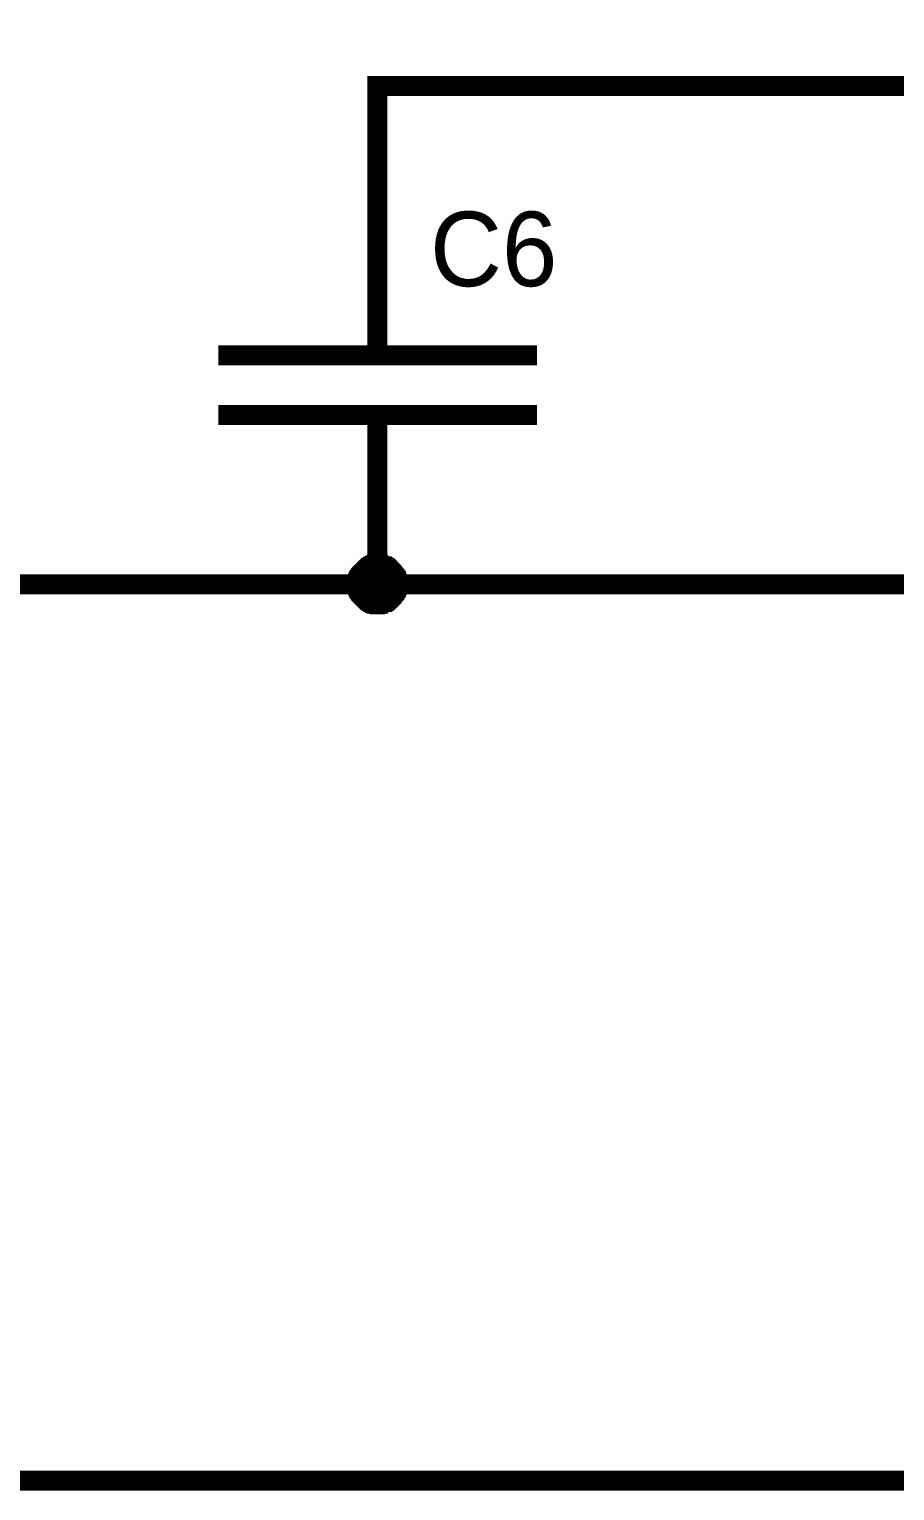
# Model space of a CAD drawing. Header units: millimetres. Extents: x 2.64 to 11.44, y 2.16 to 8.68.
# Drawn here: x 5.399 to 5.907, y 2.215 to 3.072 of the extents above; entities that cross this region are included whole.
import ezdxf

# ---------------------------------------------------------------- set-up
doc = ezdxf.new("R2010")
doc.units = ezdxf.units.MM
doc.header["$MEASUREMENT"] = 0
doc.layers.add('Sheet', color=255, linetype='Continuous')

msp = doc.modelspace()

# ---------------------------------------------------------------- linework, layer by layer
at = {"layer": 'Sheet', "const_width": 0.0118}
for points in [[(5.60321, 2.98015), (5.60321, 3.03889), (6.12868, 3.03889), (6.12868, 3.15545)], [(5.60321, 2.88089), (5.60321, 2.98015)], [(5.50994, 2.88089), (5.69693, 2.88089)], [(3.85164, 2.22066), (4.31887, 2.22066), (6.12868, 2.22066), (7.53039, 2.22066), (7.53039, 2.86359)], [(5.50994, 2.84583), (5.69693, 2.84583)], [(5.60321, 2.84583), (5.60321, 2.74656)], [(5.59138, 2.74656), (5.59138, 2.74702), (5.59138, 2.74793), (5.59138, 2.74839), (5.59183, 2.74884), (5.59183, 2.7493), (5.59183, 2.75021), (5.59229, 2.75066), (5.59229, 2.75112), (5.59274, 2.75157), (5.59274, 2.75203), (5.5932, 2.75248), (5.59365, 2.75294), (5.59365, 2.75339), (5.59411, 2.75385), (5.59456, 2.75431), (5.59502, 2.75476), (5.59547, 2.75522), (5.59593, 2.75567), (5.59638, 2.75613), (5.59684, 2.75613), (5.59729, 2.75658), (5.59775, 2.75704), (5.5982, 2.75704), (5.59866, 2.75749), (5.59911, 2.75749), (5.59957, 2.75795), (5.60048, 2.75795), (5.60093, 2.75795), (5.60139, 2.7584), (5.60184, 2.7584), (5.60275, 2.7584), (5.60321, 2.7584)], [(5.59138, 2.74656), (5.59138, 2.74702), (5.59138, 2.74793), (5.59138, 2.74839), (5.59183, 2.74884), (5.59183, 2.7493), (5.59183, 2.75021), (5.59229, 2.75066), (5.59229, 2.75112), (5.59274, 2.75157), (5.59274, 2.75203), (5.5932, 2.75248), (5.59365, 2.75294), (5.59365, 2.75339), (5.59411, 2.75385), (5.59456, 2.75431), (5.59502, 2.75476), (5.59547, 2.75522), (5.59593, 2.75567), (5.59638, 2.75613), (5.59684, 2.75613), (5.59729, 2.75658), (5.59775, 2.75704), (5.5982, 2.75704), (5.59866, 2.75749), (5.59911, 2.75749), (5.59957, 2.75795), (5.60048, 2.75795), (5.60093, 2.75795), (5.60139, 2.7584), (5.60184, 2.7584), (5.60275, 2.7584), (5.60321, 2.7584)], [(5.59138, 2.74656), (5.59138, 2.74702), (5.59138, 2.74793), (5.59138, 2.74839), (5.59183, 2.74884), (5.59183, 2.7493), (5.59183, 2.75021), (5.59229, 2.75066), (5.59229, 2.75112), (5.59274, 2.75157), (5.59274, 2.75203), (5.5932, 2.75248), (5.59365, 2.75294), (5.59365, 2.75339), (5.59411, 2.75385), (5.59456, 2.75431), (5.59502, 2.75476), (5.59547, 2.75522), (5.59593, 2.75567), (5.59638, 2.75613), (5.59684, 2.75613), (5.59729, 2.75658), (5.59775, 2.75704), (5.5982, 2.75704), (5.59866, 2.75749), (5.59911, 2.75749), (5.59957, 2.75795), (5.60048, 2.75795), (5.60093, 2.75795), (5.60139, 2.7584), (5.60184, 2.7584), (5.60275, 2.7584), (5.60321, 2.7584)], [(5.59138, 2.74656), (5.59138, 2.74702), (5.59138, 2.74793), (5.59138, 2.74839), (5.59183, 2.74884), (5.59183, 2.7493), (5.59183, 2.75021), (5.59229, 2.75066), (5.59229, 2.75112), (5.59274, 2.75157), (5.59274, 2.75203), (5.5932, 2.75248), (5.59365, 2.75294), (5.59365, 2.75339), (5.59411, 2.75385), (5.59456, 2.75431), (5.59502, 2.75476), (5.59547, 2.75522), (5.59593, 2.75567), (5.59638, 2.75613), (5.59684, 2.75613), (5.59729, 2.75658), (5.59775, 2.75704), (5.5982, 2.75704), (5.59866, 2.75749), (5.59911, 2.75749), (5.59957, 2.75795), (5.60048, 2.75795), (5.60093, 2.75795), (5.60139, 2.7584), (5.60184, 2.7584), (5.60275, 2.7584), (5.60321, 2.7584)], [(5.59138, 2.74656), (5.59138, 2.74702), (5.59138, 2.74793), (5.59138, 2.74839), (5.59183, 2.74884), (5.59183, 2.7493), (5.59183, 2.75021), (5.59229, 2.75066), (5.59229, 2.75112), (5.59274, 2.75157), (5.59274, 2.75203), (5.5932, 2.75248), (5.59365, 2.75294), (5.59365, 2.75339), (5.59411, 2.75385), (5.59456, 2.75431), (5.59502, 2.75476), (5.59547, 2.75522), (5.59593, 2.75567), (5.59638, 2.75613), (5.59684, 2.75613), (5.59729, 2.75658), (5.59775, 2.75704), (5.5982, 2.75704), (5.59866, 2.75749), (5.59911, 2.75749), (5.59957, 2.75795), (5.60048, 2.75795), (5.60093, 2.75795), (5.60139, 2.7584), (5.60184, 2.7584), (5.60275, 2.7584), (5.60321, 2.7584)], [(5.59138, 2.74656), (5.59138, 2.74702), (5.59138, 2.74793), (5.59138, 2.74839), (5.59183, 2.74884), (5.59183, 2.7493), (5.59183, 2.75021), (5.59229, 2.75066), (5.59229, 2.75112), (5.59274, 2.75157), (5.59274, 2.75203), (5.5932, 2.75248), (5.59365, 2.75294), (5.59365, 2.75339), (5.59411, 2.75385), (5.59456, 2.75431), (5.59502, 2.75476), (5.59547, 2.75522), (5.59593, 2.75567), (5.59638, 2.75613), (5.59684, 2.75613), (5.59729, 2.75658), (5.59775, 2.75704), (5.5982, 2.75704), (5.59866, 2.75749), (5.59911, 2.75749), (5.59957, 2.75795), (5.60048, 2.75795), (5.60093, 2.75795), (5.60139, 2.7584), (5.60184, 2.7584), (5.60275, 2.7584), (5.60321, 2.7584)], [(5.59138, 2.74656), (5.59138, 2.74702), (5.59138, 2.74793), (5.59138, 2.74839), (5.59183, 2.74884), (5.59183, 2.7493), (5.59183, 2.75021), (5.59229, 2.75066), (5.59229, 2.75112), (5.59274, 2.75157), (5.59274, 2.75203), (5.5932, 2.75248), (5.59365, 2.75294), (5.59365, 2.75339), (5.59411, 2.75385), (5.59456, 2.75431), (5.59502, 2.75476), (5.59547, 2.75522), (5.59593, 2.75567), (5.59638, 2.75613), (5.59684, 2.75613), (5.59729, 2.75658), (5.59775, 2.75704), (5.5982, 2.75704), (5.59866, 2.75749), (5.59911, 2.75749), (5.59957, 2.75795), (5.60048, 2.75795), (5.60093, 2.75795), (5.60139, 2.7584), (5.60184, 2.7584), (5.60275, 2.7584), (5.60321, 2.7584)], [(5.59138, 2.74656), (5.59138, 2.74702), (5.59138, 2.74793), (5.59138, 2.74839), (5.59183, 2.74884), (5.59183, 2.7493), (5.59183, 2.75021), (5.59229, 2.75066), (5.59229, 2.75112), (5.59274, 2.75157), (5.59274, 2.75203), (5.5932, 2.75248), (5.59365, 2.75294), (5.59365, 2.75339), (5.59411, 2.75385), (5.59456, 2.75431), (5.59502, 2.75476), (5.59547, 2.75522), (5.59593, 2.75567), (5.59638, 2.75613), (5.59684, 2.75613), (5.59729, 2.75658), (5.59775, 2.75704), (5.5982, 2.75704), (5.59866, 2.75749), (5.59911, 2.75749), (5.59957, 2.75795), (5.60048, 2.75795), (5.60093, 2.75795), (5.60139, 2.7584), (5.60184, 2.7584), (5.60275, 2.7584), (5.60321, 2.7584)], [(5.59138, 2.74656), (5.59138, 2.74702), (5.59138, 2.74793), (5.59138, 2.74839), (5.59183, 2.74884), (5.59183, 2.7493), (5.59183, 2.75021), (5.59229, 2.75066), (5.59229, 2.75112), (5.59274, 2.75157), (5.59274, 2.75203), (5.5932, 2.75248), (5.59365, 2.75294), (5.59365, 2.75339), (5.59411, 2.75385), (5.59456, 2.75431), (5.59502, 2.75476), (5.59547, 2.75522), (5.59593, 2.75567), (5.59638, 2.75613), (5.59684, 2.75613), (5.59729, 2.75658), (5.59775, 2.75704), (5.5982, 2.75704), (5.59866, 2.75749), (5.59911, 2.75749), (5.59957, 2.75795), (5.60048, 2.75795), (5.60093, 2.75795), (5.60139, 2.7584), (5.60184, 2.7584), (5.60275, 2.7584), (5.60321, 2.7584)], [(5.59138, 2.74656), (5.59138, 2.74702), (5.59138, 2.74793), (5.59138, 2.74839), (5.59183, 2.74884), (5.59183, 2.7493), (5.59183, 2.75021), (5.59229, 2.75066), (5.59229, 2.75112), (5.59274, 2.75157), (5.59274, 2.75203), (5.5932, 2.75248), (5.59365, 2.75294), (5.59365, 2.75339), (5.59411, 2.75385), (5.59456, 2.75431), (5.59502, 2.75476), (5.59547, 2.75522), (5.59593, 2.75567), (5.59638, 2.75613), (5.59684, 2.75613), (5.59729, 2.75658), (5.59775, 2.75704), (5.5982, 2.75704), (5.59866, 2.75749), (5.59911, 2.75749), (5.59957, 2.75795), (5.60048, 2.75795), (5.60093, 2.75795), (5.60139, 2.7584), (5.60184, 2.7584), (5.60275, 2.7584), (5.60321, 2.7584)], [(5.60321, 2.7584), (5.60321, 2.7584)], [(5.60321, 2.7584), (5.60366, 2.7584), (5.60457, 2.7584), (5.60503, 2.7584), (5.60548, 2.75795), (5.60639, 2.75795), (5.60685, 2.75795), (5.6073, 2.75749), (5.60776, 2.75749), (5.60867, 2.75704), (5.60912, 2.75704), (5.60958, 2.75658), (5.61003, 2.75613), (5.61049, 2.75613), (5.61094, 2.75567), (5.6114, 2.75522), (5.61185, 2.75476), (5.61185, 2.75431), (5.61231, 2.75385), (5.61276, 2.75339), (5.61322, 2.75294), (5.61322, 2.75248), (5.61367, 2.75203), (5.61413, 2.75157), (5.61413, 2.75112), (5.61413, 2.75066), (5.61458, 2.75021), (5.61458, 2.7493), (5.61458, 2.74884), (5.61504, 2.74839), (5.61504, 2.74793), (5.61504, 2.74702), (5.61504, 2.74656)], [(5.60321, 2.7584), (5.60321, 2.7584)], [(5.60321, 2.7584), (5.60366, 2.7584), (5.60457, 2.7584), (5.60503, 2.7584), (5.60548, 2.75795), (5.60639, 2.75795), (5.60685, 2.75795), (5.6073, 2.75749), (5.60776, 2.75749), (5.60867, 2.75704), (5.60912, 2.75704), (5.60958, 2.75658), (5.61003, 2.75613), (5.61049, 2.75613), (5.61094, 2.75567), (5.6114, 2.75522), (5.61185, 2.75476), (5.61185, 2.75431), (5.61231, 2.75385), (5.61276, 2.75339), (5.61322, 2.75294), (5.61322, 2.75248), (5.61367, 2.75203), (5.61413, 2.75157), (5.61413, 2.75112), (5.61413, 2.75066), (5.61458, 2.75021), (5.61458, 2.7493), (5.61458, 2.74884), (5.61504, 2.74839), (5.61504, 2.74793), (5.61504, 2.74702), (5.61504, 2.74656)], [(5.60321, 2.7584), (5.60321, 2.7584)], [(5.60321, 2.7584), (5.60366, 2.7584), (5.60457, 2.7584), (5.60503, 2.7584), (5.60548, 2.75795), (5.60639, 2.75795), (5.60685, 2.75795), (5.6073, 2.75749), (5.60776, 2.75749), (5.60867, 2.75704), (5.60912, 2.75704), (5.60958, 2.75658), (5.61003, 2.75613), (5.61049, 2.75613), (5.61094, 2.75567), (5.6114, 2.75522), (5.61185, 2.75476), (5.61185, 2.75431), (5.61231, 2.75385), (5.61276, 2.75339), (5.61322, 2.75294), (5.61322, 2.75248), (5.61367, 2.75203), (5.61413, 2.75157), (5.61413, 2.75112), (5.61413, 2.75066), (5.61458, 2.75021), (5.61458, 2.7493), (5.61458, 2.74884), (5.61504, 2.74839), (5.61504, 2.74793), (5.61504, 2.74702), (5.61504, 2.74656)], [(5.60321, 2.7584), (5.60321, 2.7584)], [(5.60321, 2.7584), (5.60366, 2.7584), (5.60457, 2.7584), (5.60503, 2.7584), (5.60548, 2.75795), (5.60639, 2.75795), (5.60685, 2.75795), (5.6073, 2.75749), (5.60776, 2.75749), (5.60867, 2.75704), (5.60912, 2.75704), (5.60958, 2.75658), (5.61003, 2.75613), (5.61049, 2.75613), (5.61094, 2.75567), (5.6114, 2.75522), (5.61185, 2.75476), (5.61185, 2.75431), (5.61231, 2.75385), (5.61276, 2.75339), (5.61322, 2.75294), (5.61322, 2.75248), (5.61367, 2.75203), (5.61413, 2.75157), (5.61413, 2.75112), (5.61413, 2.75066), (5.61458, 2.75021), (5.61458, 2.7493), (5.61458, 2.74884), (5.61504, 2.74839), (5.61504, 2.74793), (5.61504, 2.74702), (5.61504, 2.74656)], [(5.60321, 2.7584), (5.60321, 2.7584)], [(5.60321, 2.7584), (5.60366, 2.7584), (5.60457, 2.7584), (5.60503, 2.7584), (5.60548, 2.75795), (5.60639, 2.75795), (5.60685, 2.75795), (5.6073, 2.75749), (5.60776, 2.75749), (5.60867, 2.75704), (5.60912, 2.75704), (5.60958, 2.75658), (5.61003, 2.75613), (5.61049, 2.75613), (5.61094, 2.75567), (5.6114, 2.75522), (5.61185, 2.75476), (5.61185, 2.75431), (5.61231, 2.75385), (5.61276, 2.75339), (5.61322, 2.75294), (5.61322, 2.75248), (5.61367, 2.75203), (5.61413, 2.75157), (5.61413, 2.75112), (5.61413, 2.75066), (5.61458, 2.75021), (5.61458, 2.7493), (5.61458, 2.74884), (5.61504, 2.74839), (5.61504, 2.74793), (5.61504, 2.74702), (5.61504, 2.74656)], [(5.60321, 2.7584), (5.60321, 2.7584)], [(5.60321, 2.7584), (5.60366, 2.7584), (5.60457, 2.7584), (5.60503, 2.7584), (5.60548, 2.75795), (5.60639, 2.75795), (5.60685, 2.75795), (5.6073, 2.75749), (5.60776, 2.75749), (5.60867, 2.75704), (5.60912, 2.75704), (5.60958, 2.75658), (5.61003, 2.75613), (5.61049, 2.75613), (5.61094, 2.75567), (5.6114, 2.75522), (5.61185, 2.75476), (5.61185, 2.75431), (5.61231, 2.75385), (5.61276, 2.75339), (5.61322, 2.75294), (5.61322, 2.75248), (5.61367, 2.75203), (5.61413, 2.75157), (5.61413, 2.75112), (5.61413, 2.75066), (5.61458, 2.75021), (5.61458, 2.7493), (5.61458, 2.74884), (5.61504, 2.74839), (5.61504, 2.74793), (5.61504, 2.74702), (5.61504, 2.74656)], [(5.60321, 2.7584), (5.60321, 2.7584)], [(5.60321, 2.7584), (5.60366, 2.7584), (5.60457, 2.7584), (5.60503, 2.7584), (5.60548, 2.75795), (5.60639, 2.75795), (5.60685, 2.75795), (5.6073, 2.75749), (5.60776, 2.75749), (5.60867, 2.75704), (5.60912, 2.75704), (5.60958, 2.75658), (5.61003, 2.75613), (5.61049, 2.75613), (5.61094, 2.75567), (5.6114, 2.75522), (5.61185, 2.75476), (5.61185, 2.75431), (5.61231, 2.75385), (5.61276, 2.75339), (5.61322, 2.75294), (5.61322, 2.75248), (5.61367, 2.75203), (5.61413, 2.75157), (5.61413, 2.75112), (5.61413, 2.75066), (5.61458, 2.75021), (5.61458, 2.7493), (5.61458, 2.74884), (5.61504, 2.74839), (5.61504, 2.74793), (5.61504, 2.74702), (5.61504, 2.74656)], [(5.60321, 2.7584), (5.60321, 2.7584)], [(5.60321, 2.7584), (5.60366, 2.7584), (5.60457, 2.7584), (5.60503, 2.7584), (5.60548, 2.75795), (5.60639, 2.75795), (5.60685, 2.75795), (5.6073, 2.75749), (5.60776, 2.75749), (5.60867, 2.75704), (5.60912, 2.75704), (5.60958, 2.75658), (5.61003, 2.75613), (5.61049, 2.75613), (5.61094, 2.75567), (5.6114, 2.75522), (5.61185, 2.75476), (5.61185, 2.75431), (5.61231, 2.75385), (5.61276, 2.75339), (5.61322, 2.75294), (5.61322, 2.75248), (5.61367, 2.75203), (5.61413, 2.75157), (5.61413, 2.75112), (5.61413, 2.75066), (5.61458, 2.75021), (5.61458, 2.7493), (5.61458, 2.74884), (5.61504, 2.74839), (5.61504, 2.74793), (5.61504, 2.74702), (5.61504, 2.74656)], [(5.60321, 2.7584), (5.60321, 2.7584)], [(5.60321, 2.7584), (5.60366, 2.7584), (5.60457, 2.7584), (5.60503, 2.7584), (5.60548, 2.75795), (5.60639, 2.75795), (5.60685, 2.75795), (5.6073, 2.75749), (5.60776, 2.75749), (5.60867, 2.75704), (5.60912, 2.75704), (5.60958, 2.75658), (5.61003, 2.75613), (5.61049, 2.75613), (5.61094, 2.75567), (5.6114, 2.75522), (5.61185, 2.75476), (5.61185, 2.75431), (5.61231, 2.75385), (5.61276, 2.75339), (5.61322, 2.75294), (5.61322, 2.75248), (5.61367, 2.75203), (5.61413, 2.75157), (5.61413, 2.75112), (5.61413, 2.75066), (5.61458, 2.75021), (5.61458, 2.7493), (5.61458, 2.74884), (5.61504, 2.74839), (5.61504, 2.74793), (5.61504, 2.74702), (5.61504, 2.74656)], [(5.60321, 2.7584), (5.60321, 2.7584)], [(5.60321, 2.7584), (5.60366, 2.7584), (5.60457, 2.7584), (5.60503, 2.7584), (5.60548, 2.75795), (5.60639, 2.75795), (5.60685, 2.75795), (5.6073, 2.75749), (5.60776, 2.75749), (5.60867, 2.75704), (5.60912, 2.75704), (5.60958, 2.75658), (5.61003, 2.75613), (5.61049, 2.75613), (5.61094, 2.75567), (5.6114, 2.75522), (5.61185, 2.75476), (5.61185, 2.75431), (5.61231, 2.75385), (5.61276, 2.75339), (5.61322, 2.75294), (5.61322, 2.75248), (5.61367, 2.75203), (5.61413, 2.75157), (5.61413, 2.75112), (5.61413, 2.75066), (5.61458, 2.75021), (5.61458, 2.7493), (5.61458, 2.74884), (5.61504, 2.74839), (5.61504, 2.74793), (5.61504, 2.74702), (5.61504, 2.74656)], [(5.36982, 2.74656), (5.48674, 2.74656)], [(5.48674, 2.74656), (5.60321, 2.74656), (5.83705, 2.74656)], [(5.60321, 2.73473), (5.60275, 2.73473), (5.60184, 2.73473), (5.60139, 2.73473), (5.60093, 2.73518), (5.60048, 2.73518), (5.59957, 2.73518), (5.59911, 2.73564), (5.59866, 2.73564), (5.5982, 2.73609), (5.59775, 2.73609), (5.59729, 2.73655), (5.59684, 2.737), (5.59638, 2.737), (5.59593, 2.73746), (5.59547, 2.73791), (5.59502, 2.73837), (5.59456, 2.73882), (5.59411, 2.73928), (5.59365, 2.73973), (5.59365, 2.74019), (5.5932, 2.74065), (5.59274, 2.7411), (5.59274, 2.74156), (5.59229, 2.74201), (5.59229, 2.74247), (5.59183, 2.74292), (5.59183, 2.74383), (5.59183, 2.74429), (5.59138, 2.74474), (5.59138, 2.7452), (5.59138, 2.74611), (5.59138, 2.74656)], [(5.59138, 2.74656), (5.59138, 2.74656)], [(5.60321, 2.73473), (5.60275, 2.73473), (5.60184, 2.73473), (5.60139, 2.73473), (5.60093, 2.73518), (5.60048, 2.73518), (5.59957, 2.73518), (5.59911, 2.73564), (5.59866, 2.73564), (5.5982, 2.73609), (5.59775, 2.73609), (5.59729, 2.73655), (5.59684, 2.737), (5.59638, 2.737), (5.59593, 2.73746), (5.59547, 2.73791), (5.59502, 2.73837), (5.59456, 2.73882), (5.59411, 2.73928), (5.59365, 2.73973), (5.59365, 2.74019), (5.5932, 2.74065), (5.59274, 2.7411), (5.59274, 2.74156), (5.59229, 2.74201), (5.59229, 2.74247), (5.59183, 2.74292), (5.59183, 2.74383), (5.59183, 2.74429), (5.59138, 2.74474), (5.59138, 2.7452), (5.59138, 2.74611), (5.59138, 2.74656)], [(5.59138, 2.74656), (5.59138, 2.74656)], [(5.60321, 2.73473), (5.60275, 2.73473), (5.60184, 2.73473), (5.60139, 2.73473), (5.60093, 2.73518), (5.60048, 2.73518), (5.59957, 2.73518), (5.59911, 2.73564), (5.59866, 2.73564), (5.5982, 2.73609), (5.59775, 2.73609), (5.59729, 2.73655), (5.59684, 2.737), (5.59638, 2.737), (5.59593, 2.73746), (5.59547, 2.73791), (5.59502, 2.73837), (5.59456, 2.73882), (5.59411, 2.73928), (5.59365, 2.73973), (5.59365, 2.74019), (5.5932, 2.74065), (5.59274, 2.7411), (5.59274, 2.74156), (5.59229, 2.74201), (5.59229, 2.74247), (5.59183, 2.74292), (5.59183, 2.74383), (5.59183, 2.74429), (5.59138, 2.74474), (5.59138, 2.7452), (5.59138, 2.74611), (5.59138, 2.74656)], [(5.59138, 2.74656), (5.59138, 2.74656)], [(5.60321, 2.73473), (5.60275, 2.73473), (5.60184, 2.73473), (5.60139, 2.73473), (5.60093, 2.73518), (5.60048, 2.73518), (5.59957, 2.73518), (5.59911, 2.73564), (5.59866, 2.73564), (5.5982, 2.73609), (5.59775, 2.73609), (5.59729, 2.73655), (5.59684, 2.737), (5.59638, 2.737), (5.59593, 2.73746), (5.59547, 2.73791), (5.59502, 2.73837), (5.59456, 2.73882), (5.59411, 2.73928), (5.59365, 2.73973), (5.59365, 2.74019), (5.5932, 2.74065), (5.59274, 2.7411), (5.59274, 2.74156), (5.59229, 2.74201), (5.59229, 2.74247), (5.59183, 2.74292), (5.59183, 2.74383), (5.59183, 2.74429), (5.59138, 2.74474), (5.59138, 2.7452), (5.59138, 2.74611), (5.59138, 2.74656)], [(5.59138, 2.74656), (5.59138, 2.74656)], [(5.60321, 2.73473), (5.60275, 2.73473), (5.60184, 2.73473), (5.60139, 2.73473), (5.60093, 2.73518), (5.60048, 2.73518), (5.59957, 2.73518), (5.59911, 2.73564), (5.59866, 2.73564), (5.5982, 2.73609), (5.59775, 2.73609), (5.59729, 2.73655), (5.59684, 2.737), (5.59638, 2.737), (5.59593, 2.73746), (5.59547, 2.73791), (5.59502, 2.73837), (5.59456, 2.73882), (5.59411, 2.73928), (5.59365, 2.73973), (5.59365, 2.74019), (5.5932, 2.74065), (5.59274, 2.7411), (5.59274, 2.74156), (5.59229, 2.74201), (5.59229, 2.74247), (5.59183, 2.74292), (5.59183, 2.74383), (5.59183, 2.74429), (5.59138, 2.74474), (5.59138, 2.7452), (5.59138, 2.74611), (5.59138, 2.74656)], [(5.59138, 2.74656), (5.59138, 2.74656)], [(5.60321, 2.73473), (5.60275, 2.73473), (5.60184, 2.73473), (5.60139, 2.73473), (5.60093, 2.73518), (5.60048, 2.73518), (5.59957, 2.73518), (5.59911, 2.73564), (5.59866, 2.73564), (5.5982, 2.73609), (5.59775, 2.73609), (5.59729, 2.73655), (5.59684, 2.737), (5.59638, 2.737), (5.59593, 2.73746), (5.59547, 2.73791), (5.59502, 2.73837), (5.59456, 2.73882), (5.59411, 2.73928), (5.59365, 2.73973), (5.59365, 2.74019), (5.5932, 2.74065), (5.59274, 2.7411), (5.59274, 2.74156), (5.59229, 2.74201), (5.59229, 2.74247), (5.59183, 2.74292), (5.59183, 2.74383), (5.59183, 2.74429), (5.59138, 2.74474), (5.59138, 2.7452), (5.59138, 2.74611), (5.59138, 2.74656)], [(5.59138, 2.74656), (5.59138, 2.74656)], [(5.60321, 2.73473), (5.60275, 2.73473), (5.60184, 2.73473), (5.60139, 2.73473), (5.60093, 2.73518), (5.60048, 2.73518), (5.59957, 2.73518), (5.59911, 2.73564), (5.59866, 2.73564), (5.5982, 2.73609), (5.59775, 2.73609), (5.59729, 2.73655), (5.59684, 2.737), (5.59638, 2.737), (5.59593, 2.73746), (5.59547, 2.73791), (5.59502, 2.73837), (5.59456, 2.73882), (5.59411, 2.73928), (5.59365, 2.73973), (5.59365, 2.74019), (5.5932, 2.74065), (5.59274, 2.7411), (5.59274, 2.74156), (5.59229, 2.74201), (5.59229, 2.74247), (5.59183, 2.74292), (5.59183, 2.74383), (5.59183, 2.74429), (5.59138, 2.74474), (5.59138, 2.7452), (5.59138, 2.74611), (5.59138, 2.74656)], [(5.59138, 2.74656), (5.59138, 2.74656)], [(5.60321, 2.73473), (5.60275, 2.73473), (5.60184, 2.73473), (5.60139, 2.73473), (5.60093, 2.73518), (5.60048, 2.73518), (5.59957, 2.73518), (5.59911, 2.73564), (5.59866, 2.73564), (5.5982, 2.73609), (5.59775, 2.73609), (5.59729, 2.73655), (5.59684, 2.737), (5.59638, 2.737), (5.59593, 2.73746), (5.59547, 2.73791), (5.59502, 2.73837), (5.59456, 2.73882), (5.59411, 2.73928), (5.59365, 2.73973), (5.59365, 2.74019), (5.5932, 2.74065), (5.59274, 2.7411), (5.59274, 2.74156), (5.59229, 2.74201), (5.59229, 2.74247), (5.59183, 2.74292), (5.59183, 2.74383), (5.59183, 2.74429), (5.59138, 2.74474), (5.59138, 2.7452), (5.59138, 2.74611), (5.59138, 2.74656)], [(5.59138, 2.74656), (5.59138, 2.74656)], [(5.60321, 2.73473), (5.60275, 2.73473), (5.60184, 2.73473), (5.60139, 2.73473), (5.60093, 2.73518), (5.60048, 2.73518), (5.59957, 2.73518), (5.59911, 2.73564), (5.59866, 2.73564), (5.5982, 2.73609), (5.59775, 2.73609), (5.59729, 2.73655), (5.59684, 2.737), (5.59638, 2.737), (5.59593, 2.73746), (5.59547, 2.73791), (5.59502, 2.73837), (5.59456, 2.73882), (5.59411, 2.73928), (5.59365, 2.73973), (5.59365, 2.74019), (5.5932, 2.74065), (5.59274, 2.7411), (5.59274, 2.74156), (5.59229, 2.74201), (5.59229, 2.74247), (5.59183, 2.74292), (5.59183, 2.74383), (5.59183, 2.74429), (5.59138, 2.74474), (5.59138, 2.7452), (5.59138, 2.74611), (5.59138, 2.74656)], [(5.59138, 2.74656), (5.59138, 2.74656)], [(5.60321, 2.73473), (5.60275, 2.73473), (5.60184, 2.73473), (5.60139, 2.73473), (5.60093, 2.73518), (5.60048, 2.73518), (5.59957, 2.73518), (5.59911, 2.73564), (5.59866, 2.73564), (5.5982, 2.73609), (5.59775, 2.73609), (5.59729, 2.73655), (5.59684, 2.737), (5.59638, 2.737), (5.59593, 2.73746), (5.59547, 2.73791), (5.59502, 2.73837), (5.59456, 2.73882), (5.59411, 2.73928), (5.59365, 2.73973), (5.59365, 2.74019), (5.5932, 2.74065), (5.59274, 2.7411), (5.59274, 2.74156), (5.59229, 2.74201), (5.59229, 2.74247), (5.59183, 2.74292), (5.59183, 2.74383), (5.59183, 2.74429), (5.59138, 2.74474), (5.59138, 2.7452), (5.59138, 2.74611), (5.59138, 2.74656)], [(5.59138, 2.74656), (5.59138, 2.74656)], [(5.61504, 2.74656), (5.61504, 2.74611), (5.61504, 2.7452), (5.61504, 2.74474), (5.61458, 2.74429), (5.61458, 2.74383), (5.61458, 2.74292), (5.61413, 2.74247), (5.61413, 2.74201), (5.61413, 2.74156), (5.61367, 2.7411), (5.61322, 2.74065), (5.61322, 2.74019), (5.61276, 2.73973), (5.61231, 2.73928), (5.61185, 2.73882), (5.61185, 2.73837), (5.6114, 2.73791), (5.61094, 2.73746), (5.61049, 2.737), (5.61003, 2.737), (5.60958, 2.73655), (5.60912, 2.73609), (5.60867, 2.73609), (5.60776, 2.73564), (5.6073, 2.73564), (5.60685, 2.73518), (5.60639, 2.73518), (5.60548, 2.73518), (5.60503, 2.73473), (5.60457, 2.73473), (5.60366, 2.73473), (5.60321, 2.73473)], [(5.61504, 2.74656), (5.61504, 2.74611), (5.61504, 2.7452), (5.61504, 2.74474), (5.61458, 2.74429), (5.61458, 2.74383), (5.61458, 2.74292), (5.61413, 2.74247), (5.61413, 2.74201), (5.61413, 2.74156), (5.61367, 2.7411), (5.61322, 2.74065), (5.61322, 2.74019), (5.61276, 2.73973), (5.61231, 2.73928), (5.61185, 2.73882), (5.61185, 2.73837), (5.6114, 2.73791), (5.61094, 2.73746), (5.61049, 2.737), (5.61003, 2.737), (5.60958, 2.73655), (5.60912, 2.73609), (5.60867, 2.73609), (5.60776, 2.73564), (5.6073, 2.73564), (5.60685, 2.73518), (5.60639, 2.73518), (5.60548, 2.73518), (5.60503, 2.73473), (5.60457, 2.73473), (5.60366, 2.73473), (5.60321, 2.73473)], [(5.61504, 2.74656), (5.61504, 2.74611), (5.61504, 2.7452), (5.61504, 2.74474), (5.61458, 2.74429), (5.61458, 2.74383), (5.61458, 2.74292), (5.61413, 2.74247), (5.61413, 2.74201), (5.61413, 2.74156), (5.61367, 2.7411), (5.61322, 2.74065), (5.61322, 2.74019), (5.61276, 2.73973), (5.61231, 2.73928), (5.61185, 2.73882), (5.61185, 2.73837), (5.6114, 2.73791), (5.61094, 2.73746), (5.61049, 2.737), (5.61003, 2.737), (5.60958, 2.73655), (5.60912, 2.73609), (5.60867, 2.73609), (5.60776, 2.73564), (5.6073, 2.73564), (5.60685, 2.73518), (5.60639, 2.73518), (5.60548, 2.73518), (5.60503, 2.73473), (5.60457, 2.73473), (5.60366, 2.73473), (5.60321, 2.73473)], [(5.61504, 2.74656), (5.61504, 2.74611), (5.61504, 2.7452), (5.61504, 2.74474), (5.61458, 2.74429), (5.61458, 2.74383), (5.61458, 2.74292), (5.61413, 2.74247), (5.61413, 2.74201), (5.61413, 2.74156), (5.61367, 2.7411), (5.61322, 2.74065), (5.61322, 2.74019), (5.61276, 2.73973), (5.61231, 2.73928), (5.61185, 2.73882), (5.61185, 2.73837), (5.6114, 2.73791), (5.61094, 2.73746), (5.61049, 2.737), (5.61003, 2.737), (5.60958, 2.73655), (5.60912, 2.73609), (5.60867, 2.73609), (5.60776, 2.73564), (5.6073, 2.73564), (5.60685, 2.73518), (5.60639, 2.73518), (5.60548, 2.73518), (5.60503, 2.73473), (5.60457, 2.73473), (5.60366, 2.73473), (5.60321, 2.73473)], [(5.61504, 2.74656), (5.61504, 2.74611), (5.61504, 2.7452), (5.61504, 2.74474), (5.61458, 2.74429), (5.61458, 2.74383), (5.61458, 2.74292), (5.61413, 2.74247), (5.61413, 2.74201), (5.61413, 2.74156), (5.61367, 2.7411), (5.61322, 2.74065), (5.61322, 2.74019), (5.61276, 2.73973), (5.61231, 2.73928), (5.61185, 2.73882), (5.61185, 2.73837), (5.6114, 2.73791), (5.61094, 2.73746), (5.61049, 2.737), (5.61003, 2.737), (5.60958, 2.73655), (5.60912, 2.73609), (5.60867, 2.73609), (5.60776, 2.73564), (5.6073, 2.73564), (5.60685, 2.73518), (5.60639, 2.73518), (5.60548, 2.73518), (5.60503, 2.73473), (5.60457, 2.73473), (5.60366, 2.73473), (5.60321, 2.73473)], [(5.61504, 2.74656), (5.61504, 2.74611), (5.61504, 2.7452), (5.61504, 2.74474), (5.61458, 2.74429), (5.61458, 2.74383), (5.61458, 2.74292), (5.61413, 2.74247), (5.61413, 2.74201), (5.61413, 2.74156), (5.61367, 2.7411), (5.61322, 2.74065), (5.61322, 2.74019), (5.61276, 2.73973), (5.61231, 2.73928), (5.61185, 2.73882), (5.61185, 2.73837), (5.6114, 2.73791), (5.61094, 2.73746), (5.61049, 2.737), (5.61003, 2.737), (5.60958, 2.73655), (5.60912, 2.73609), (5.60867, 2.73609), (5.60776, 2.73564), (5.6073, 2.73564), (5.60685, 2.73518), (5.60639, 2.73518), (5.60548, 2.73518), (5.60503, 2.73473), (5.60457, 2.73473), (5.60366, 2.73473), (5.60321, 2.73473)], [(5.61504, 2.74656), (5.61504, 2.74611), (5.61504, 2.7452), (5.61504, 2.74474), (5.61458, 2.74429), (5.61458, 2.74383), (5.61458, 2.74292), (5.61413, 2.74247), (5.61413, 2.74201), (5.61413, 2.74156), (5.61367, 2.7411), (5.61322, 2.74065), (5.61322, 2.74019), (5.61276, 2.73973), (5.61231, 2.73928), (5.61185, 2.73882), (5.61185, 2.73837), (5.6114, 2.73791), (5.61094, 2.73746), (5.61049, 2.737), (5.61003, 2.737), (5.60958, 2.73655), (5.60912, 2.73609), (5.60867, 2.73609), (5.60776, 2.73564), (5.6073, 2.73564), (5.60685, 2.73518), (5.60639, 2.73518), (5.60548, 2.73518), (5.60503, 2.73473), (5.60457, 2.73473), (5.60366, 2.73473), (5.60321, 2.73473)], [(5.61504, 2.74656), (5.61504, 2.74611), (5.61504, 2.7452), (5.61504, 2.74474), (5.61458, 2.74429), (5.61458, 2.74383), (5.61458, 2.74292), (5.61413, 2.74247), (5.61413, 2.74201), (5.61413, 2.74156), (5.61367, 2.7411), (5.61322, 2.74065), (5.61322, 2.74019), (5.61276, 2.73973), (5.61231, 2.73928), (5.61185, 2.73882), (5.61185, 2.73837), (5.6114, 2.73791), (5.61094, 2.73746), (5.61049, 2.737), (5.61003, 2.737), (5.60958, 2.73655), (5.60912, 2.73609), (5.60867, 2.73609), (5.60776, 2.73564), (5.6073, 2.73564), (5.60685, 2.73518), (5.60639, 2.73518), (5.60548, 2.73518), (5.60503, 2.73473), (5.60457, 2.73473), (5.60366, 2.73473), (5.60321, 2.73473)], [(5.61504, 2.74656), (5.61504, 2.74611), (5.61504, 2.7452), (5.61504, 2.74474), (5.61458, 2.74429), (5.61458, 2.74383), (5.61458, 2.74292), (5.61413, 2.74247), (5.61413, 2.74201), (5.61413, 2.74156), (5.61367, 2.7411), (5.61322, 2.74065), (5.61322, 2.74019), (5.61276, 2.73973), (5.61231, 2.73928), (5.61185, 2.73882), (5.61185, 2.73837), (5.6114, 2.73791), (5.61094, 2.73746), (5.61049, 2.737), (5.61003, 2.737), (5.60958, 2.73655), (5.60912, 2.73609), (5.60867, 2.73609), (5.60776, 2.73564), (5.6073, 2.73564), (5.60685, 2.73518), (5.60639, 2.73518), (5.60548, 2.73518), (5.60503, 2.73473), (5.60457, 2.73473), (5.60366, 2.73473), (5.60321, 2.73473)], [(5.61504, 2.74656), (5.61504, 2.74611), (5.61504, 2.7452), (5.61504, 2.74474), (5.61458, 2.74429), (5.61458, 2.74383), (5.61458, 2.74292), (5.61413, 2.74247), (5.61413, 2.74201), (5.61413, 2.74156), (5.61367, 2.7411), (5.61322, 2.74065), (5.61322, 2.74019), (5.61276, 2.73973), (5.61231, 2.73928), (5.61185, 2.73882), (5.61185, 2.73837), (5.6114, 2.73791), (5.61094, 2.73746), (5.61049, 2.737), (5.61003, 2.737), (5.60958, 2.73655), (5.60912, 2.73609), (5.60867, 2.73609), (5.60776, 2.73564), (5.6073, 2.73564), (5.60685, 2.73518), (5.60639, 2.73518), (5.60548, 2.73518), (5.60503, 2.73473), (5.60457, 2.73473), (5.60366, 2.73473), (5.60321, 2.73473)], [(5.61504, 2.74656), (5.61504, 2.74656), (5.61504, 2.74656), (5.61504, 2.74656), (5.61504, 2.74656), (5.61504, 2.74656), (5.61504, 2.74656), (5.61504, 2.74656), (5.61504, 2.74656), (5.61504, 2.74656), (5.61504, 2.74656), (5.61504, 2.74656), (5.61504, 2.74656), (5.61504, 2.74656), (5.61504, 2.74656), (5.61504, 2.74656), (5.61504, 2.74656), (5.61504, 2.74656), (5.61504, 2.74656), (5.61504, 2.74656), (5.61504, 2.74656), (5.61504, 2.74656), (5.61504, 2.74656), (5.61504, 2.74656), (5.61504, 2.74656), (5.61504, 2.74656), (5.61504, 2.74656), (5.61504, 2.74656), (5.61504, 2.74656), (5.61504, 2.74656), (5.61504, 2.74656), (5.61504, 2.74656), (5.61504, 2.74656)], [(5.61504, 2.74656), (5.61504, 2.74656)], [(5.61504, 2.74656), (5.61504, 2.74656), (5.61504, 2.74656), (5.61504, 2.74656), (5.61504, 2.74656), (5.61504, 2.74656), (5.61504, 2.74656), (5.61504, 2.74656), (5.61504, 2.74656), (5.61504, 2.74656), (5.61504, 2.74656), (5.61504, 2.74656), (5.61504, 2.74656), (5.61504, 2.74656), (5.61504, 2.74656), (5.61504, 2.74656), (5.61504, 2.74656), (5.61504, 2.74656), (5.61504, 2.74656), (5.61504, 2.74656), (5.61504, 2.74656), (5.61504, 2.74656), (5.61504, 2.74656), (5.61504, 2.74656), (5.61504, 2.74656), (5.61504, 2.74656), (5.61504, 2.74656), (5.61504, 2.74656), (5.61504, 2.74656), (5.61504, 2.74656), (5.61504, 2.74656), (5.61504, 2.74656), (5.61504, 2.74656)], [(5.61504, 2.74656), (5.61504, 2.74656)], [(5.61504, 2.74656), (5.61504, 2.74656), (5.61504, 2.74656), (5.61504, 2.74656), (5.61504, 2.74656), (5.61504, 2.74656), (5.61504, 2.74656), (5.61504, 2.74656), (5.61504, 2.74656), (5.61504, 2.74656), (5.61504, 2.74656), (5.61504, 2.74656), (5.61504, 2.74656), (5.61504, 2.74656), (5.61504, 2.74656), (5.61504, 2.74656), (5.61504, 2.74656), (5.61504, 2.74656), (5.61504, 2.74656), (5.61504, 2.74656), (5.61504, 2.74656), (5.61504, 2.74656), (5.61504, 2.74656), (5.61504, 2.74656), (5.61504, 2.74656), (5.61504, 2.74656), (5.61504, 2.74656), (5.61504, 2.74656), (5.61504, 2.74656), (5.61504, 2.74656), (5.61504, 2.74656), (5.61504, 2.74656), (5.61504, 2.74656)], [(5.61504, 2.74656), (5.61504, 2.74656)], [(5.61504, 2.74656), (5.61504, 2.74656), (5.61504, 2.74656), (5.61504, 2.74656), (5.61504, 2.74656), (5.61504, 2.74656), (5.61504, 2.74656), (5.61504, 2.74656), (5.61504, 2.74656), (5.61504, 2.74656), (5.61504, 2.74656), (5.61504, 2.74656), (5.61504, 2.74656), (5.61504, 2.74656), (5.61504, 2.74656), (5.61504, 2.74656), (5.61504, 2.74656), (5.61504, 2.74656), (5.61504, 2.74656), (5.61504, 2.74656), (5.61504, 2.74656), (5.61504, 2.74656), (5.61504, 2.74656), (5.61504, 2.74656), (5.61504, 2.74656), (5.61504, 2.74656), (5.61504, 2.74656), (5.61504, 2.74656), (5.61504, 2.74656), (5.61504, 2.74656), (5.61504, 2.74656), (5.61504, 2.74656), (5.61504, 2.74656)], [(5.61504, 2.74656), (5.61504, 2.74656)], [(5.61504, 2.74656), (5.61504, 2.74656), (5.61504, 2.74656), (5.61504, 2.74656), (5.61504, 2.74656), (5.61504, 2.74656), (5.61504, 2.74656), (5.61504, 2.74656), (5.61504, 2.74656), (5.61504, 2.74656), (5.61504, 2.74656), (5.61504, 2.74656), (5.61504, 2.74656), (5.61504, 2.74656), (5.61504, 2.74656), (5.61504, 2.74656), (5.61504, 2.74656), (5.61504, 2.74656), (5.61504, 2.74656), (5.61504, 2.74656), (5.61504, 2.74656), (5.61504, 2.74656), (5.61504, 2.74656), (5.61504, 2.74656), (5.61504, 2.74656), (5.61504, 2.74656), (5.61504, 2.74656), (5.61504, 2.74656), (5.61504, 2.74656), (5.61504, 2.74656), (5.61504, 2.74656), (5.61504, 2.74656), (5.61504, 2.74656)], [(5.61504, 2.74656), (5.61504, 2.74656)], [(5.61504, 2.74656), (5.61504, 2.74656), (5.61504, 2.74656), (5.61504, 2.74656), (5.61504, 2.74656), (5.61504, 2.74656), (5.61504, 2.74656), (5.61504, 2.74656), (5.61504, 2.74656), (5.61504, 2.74656), (5.61504, 2.74656), (5.61504, 2.74656), (5.61504, 2.74656), (5.61504, 2.74656), (5.61504, 2.74656), (5.61504, 2.74656), (5.61504, 2.74656), (5.61504, 2.74656), (5.61504, 2.74656), (5.61504, 2.74656), (5.61504, 2.74656), (5.61504, 2.74656), (5.61504, 2.74656), (5.61504, 2.74656), (5.61504, 2.74656), (5.61504, 2.74656), (5.61504, 2.74656), (5.61504, 2.74656), (5.61504, 2.74656), (5.61504, 2.74656), (5.61504, 2.74656), (5.61504, 2.74656), (5.61504, 2.74656)], [(5.61504, 2.74656), (5.61504, 2.74656)], [(5.61504, 2.74656), (5.61504, 2.74656), (5.61504, 2.74656), (5.61504, 2.74656), (5.61504, 2.74656), (5.61504, 2.74656), (5.61504, 2.74656), (5.61504, 2.74656), (5.61504, 2.74656), (5.61504, 2.74656), (5.61504, 2.74656), (5.61504, 2.74656), (5.61504, 2.74656), (5.61504, 2.74656), (5.61504, 2.74656), (5.61504, 2.74656), (5.61504, 2.74656), (5.61504, 2.74656), (5.61504, 2.74656), (5.61504, 2.74656), (5.61504, 2.74656), (5.61504, 2.74656), (5.61504, 2.74656), (5.61504, 2.74656), (5.61504, 2.74656), (5.61504, 2.74656), (5.61504, 2.74656), (5.61504, 2.74656), (5.61504, 2.74656), (5.61504, 2.74656), (5.61504, 2.74656), (5.61504, 2.74656), (5.61504, 2.74656)], [(5.61504, 2.74656), (5.61504, 2.74656)], [(5.61504, 2.74656), (5.61504, 2.74656), (5.61504, 2.74656), (5.61504, 2.74656), (5.61504, 2.74656), (5.61504, 2.74656), (5.61504, 2.74656), (5.61504, 2.74656), (5.61504, 2.74656), (5.61504, 2.74656), (5.61504, 2.74656), (5.61504, 2.74656), (5.61504, 2.74656), (5.61504, 2.74656), (5.61504, 2.74656), (5.61504, 2.74656), (5.61504, 2.74656), (5.61504, 2.74656), (5.61504, 2.74656), (5.61504, 2.74656), (5.61504, 2.74656), (5.61504, 2.74656), (5.61504, 2.74656), (5.61504, 2.74656), (5.61504, 2.74656), (5.61504, 2.74656), (5.61504, 2.74656), (5.61504, 2.74656), (5.61504, 2.74656), (5.61504, 2.74656), (5.61504, 2.74656), (5.61504, 2.74656), (5.61504, 2.74656)], [(5.61504, 2.74656), (5.61504, 2.74656)], [(5.61504, 2.74656), (5.61504, 2.74656), (5.61504, 2.74656), (5.61504, 2.74656), (5.61504, 2.74656), (5.61504, 2.74656), (5.61504, 2.74656), (5.61504, 2.74656), (5.61504, 2.74656), (5.61504, 2.74656), (5.61504, 2.74656), (5.61504, 2.74656), (5.61504, 2.74656), (5.61504, 2.74656), (5.61504, 2.74656), (5.61504, 2.74656), (5.61504, 2.74656), (5.61504, 2.74656), (5.61504, 2.74656), (5.61504, 2.74656), (5.61504, 2.74656), (5.61504, 2.74656), (5.61504, 2.74656), (5.61504, 2.74656), (5.61504, 2.74656), (5.61504, 2.74656), (5.61504, 2.74656), (5.61504, 2.74656), (5.61504, 2.74656), (5.61504, 2.74656), (5.61504, 2.74656), (5.61504, 2.74656), (5.61504, 2.74656)], [(5.61504, 2.74656), (5.61504, 2.74656)], [(5.61504, 2.74656), (5.61504, 2.74656), (5.61504, 2.74656), (5.61504, 2.74656), (5.61504, 2.74656), (5.61504, 2.74656), (5.61504, 2.74656), (5.61504, 2.74656), (5.61504, 2.74656), (5.61504, 2.74656), (5.61504, 2.74656), (5.61504, 2.74656), (5.61504, 2.74656), (5.61504, 2.74656), (5.61504, 2.74656), (5.61504, 2.74656), (5.61504, 2.74656), (5.61504, 2.74656), (5.61504, 2.74656), (5.61504, 2.74656), (5.61504, 2.74656), (5.61504, 2.74656), (5.61504, 2.74656), (5.61504, 2.74656), (5.61504, 2.74656), (5.61504, 2.74656), (5.61504, 2.74656), (5.61504, 2.74656), (5.61504, 2.74656), (5.61504, 2.74656), (5.61504, 2.74656), (5.61504, 2.74656), (5.61504, 2.74656)], [(5.61504, 2.74656), (5.61504, 2.74656)], [(5.89529, 2.74656), (5.83705, 2.74656)], [(5.89529, 2.74656), (6.00038, 2.74656)]]:
    msp.add_lwpolyline(points, dxfattribs=at)

# ---------------------------------------------------------------- texts
at = {"layer": 'Sheet'}
msp.add_text('C6', height=0.043712, dxfattribs=at).set_placement((5.63415, 2.92141))

doc.saveas('drawing.dxf')
